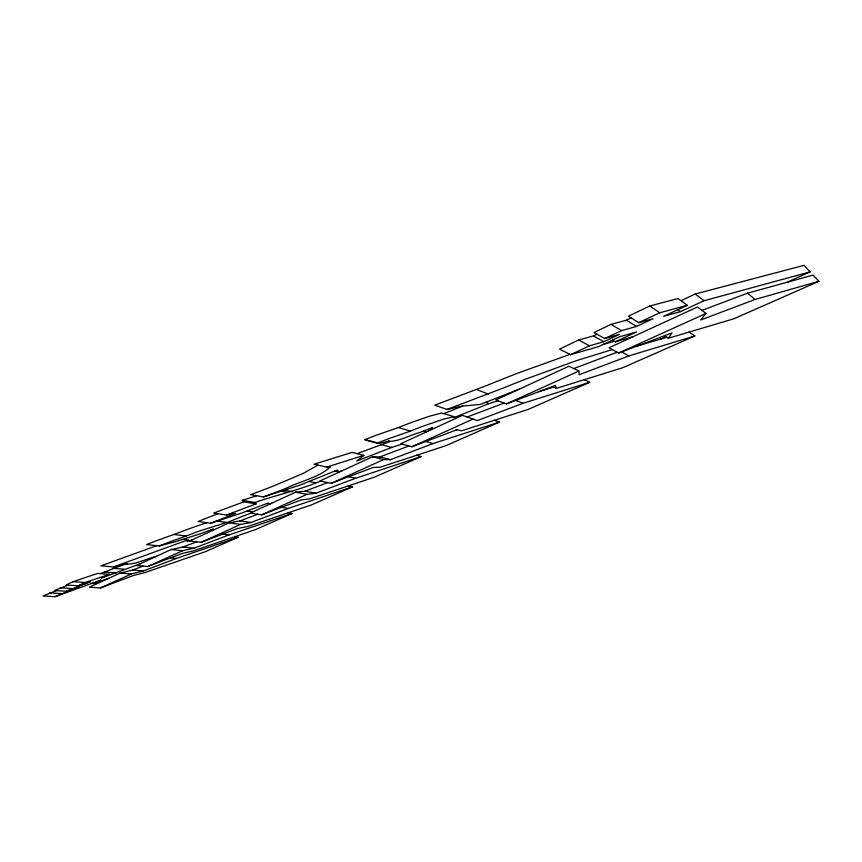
<?xml version="1.0" encoding="UTF-8"?>
<svg xmlns="http://www.w3.org/2000/svg" width="862" height="862" viewBox="0 0 862 862"><rect width="100%" height="100%" fill="white"/><g stroke="black" fill="none" stroke-linecap="round" stroke-linejoin="round"><path stroke-width="1.29" d="M184.36 539.386L187.97 539.817L187.011 541.648L191.623 540.108M664.43 335.749L668.362 338.249L671.994 332.894L618.614 353.043L609.046 347.752L697.433 307.023L706.043 313.412L700.644 319.985L754.94 299.502L818.9 281.303L813.092 275.086L747.602 293.166L701.959 310.385M317.981 465.135L303.047 473.453L273.62 485.92A103.602 10.818 -19.9 0 1 254.43 493.269L250.67 494.659L263.46 496.921L299.857 485.166L337.387 470.016L338.809 471.837L342.009 470.803M428.371 431.011L432.616 427.487A57.689 5.883 -20.6 0 1 419.751 432.455C409.331 435.353 398.934 441.689 388.008 441.366M263.46 496.921L267.166 495.553A106.209 10.678 -20 0 0 286.098 488.301C299.642 481.492 320.427 476.934 330.265 466.848A30.73 2.995 -20.1 0 0 326.687 467.107L313.994 464.23L352.008 452.399L363.839 455.362L356.706 461.062L391.704 447.443L402.209 444.113M56.321 590.621L43.1 595.998L55.071 596.655L100.983 580.04L93.376 583.563L91.113 583.402M68.066 585.115L54.446 590.513L66.482 591.235L79.282 586.871L55.071 596.655M139.87 563.953L101.36 578.036L109.334 574.318L97.654 573.402L73.044 581.688L66.137 584.986L78.226 585.783L90.639 581.559L66.482 591.235M596.967 334.219L593.412 335.911L578.639 339.984L559.546 349.121L570.547 354.67L598.325 346.707L619.735 336.74L636.652 331.945L615.285 341.848L612.354 340.178M631.232 317.916L626.405 320.211L611.083 324.36L593.983 332.527L604.65 338.55L619.584 334.359L603.831 341.718L589.457 345.802L570.547 354.67M680.991 300.719L695.214 294.017L804.02 265.345L810.118 271.886L704.017 300.752L680.43 311.678L663.611 316.322L687.273 305.299L678.017 298.543L649.743 305.999L628.463 316.171L638.742 322.657L653.051 318.714L636.479 326.461L621.577 330.609L604.65 338.55M100.261 573.607L124.925 564.222M78.226 585.783L85.176 582.518L109.334 574.318M638.742 322.657L659.786 312.777L687.273 305.299M143.038 566.097L132.662 570.03L120.152 573.036L89.368 587.227L100.477 587.949L133.136 575.579L144.719 572.648L205.404 551.658L238.149 537.231L234.55 536.767M196.687 541.821L183.035 546.982L171.215 549.514L136.476 565.515L147.747 566.517L182.324 553.426L193.25 550.926L255.432 529.613L292.035 513.483L288.113 512.847M257.716 514.226L240.035 520.907L229.195 522.792L189.705 540.991L201.072 542.338L237.804 528.438L247.814 526.499L311.419 504.938L352.601 486.793L348.313 485.899M327.743 482.591L305.051 491.168L295.612 492.191L250.314 513.062L261.703 514.851L300.892 500.035L309.62 498.829L374.496 477.139L421.195 456.569L416.508 455.308M499.497 422.057L433.101 443.564L390.561 459.64L379.894 456.935L372.438 456.785L319.953 480.974L331.256 483.323L373.224 467.452L380.196 467.236L446.117 445.589L499.497 422.057L494.4 420.279M100.477 587.949L131.369 573.941L143.458 570.935L176.451 558.447L238.149 537.231M147.747 566.517L182.55 550.732L193.928 548.2L228.893 534.968L292.035 513.483M201.072 542.338L240.595 524.419L250.961 522.512L288.123 508.451L352.601 486.793M261.703 514.851L306.969 494.335L315.912 493.258L355.586 478.259L421.195 456.569M331.256 483.323L383.601 459.586L390.561 459.64M473.066 419.029L462.344 415.355L400.798 443.714L411.842 446.785L473.066 419.029L477.257 420.602L523.094 403.276L589.727 382.297L584.253 379.7M578.908 371.048L568.963 366.231L495.812 399.936L506.317 403.955L578.908 371.048L579.156 374.711L628.861 355.931L694.858 335.964L689.115 332.085M618.614 353.043L706.043 313.412M660.648 339.089L665.938 336.708M786.984 282.294L810.118 271.886M589.727 382.297L528.115 409.45L461.569 430.817L457.032 429.707L411.842 446.785M694.858 335.964L622.946 367.654L556.41 388.363L552.327 386.575M818.9 281.303L733.864 318.778L668.362 338.249M519.096 389.204L480.339 404.429L462.021 406.131L447.066 409.428L434.739 405.194L487.849 385.077A144.988 14.708 -21 0 1 517.89 373.117L569.987 354.39M447.066 409.428L502.395 388.374A147.855 14.277 -21 0 1 525.066 379.366L576.559 360.596L612.332 349.573M444.447 413.404L462.722 406.067M498.117 400.819L488.948 403.631L453.821 417.682A17.725 1.767 -20.6 0 0 454.285 416.702L441.624 413.017L429.502 416.217L411.842 422.348A54.349 5.571 -20.6 0 0 398.438 427.541L378.116 434.577A66.105 6.745 -20.4 0 0 365.003 439.577A24.395 2.586 -20.5 0 0 365.391 439.986L377.901 443.37A22.197 2.252 -20.5 0 0 379.269 443.38L389.355 440.967A17.736 1.767 -20.5 0 0 389.236 441.71M173.014 542.273L159.481 545.958L146.486 544.568A60.028 5.258 -19.7 0 1 162.228 538.653L177.216 533.266A48.908 4.332 -19.8 0 1 189.198 528.751L200.544 524.786A29.34 2.629 -19.8 0 1 207.02 522.717M226.889 522.577L250.702 513.127M159.179 545.969A61.514 5.194 -19.8 0 1 174.717 540.118L189.478 534.796A50.319 4.288 -19.9 0 1 199.585 530.97L226.695 522.437A11.055 0.959 -19.9 0 1 226.76 522.447M217.806 513.72L198.141 521.478L210.684 523.234L241.813 513.009L267.759 503.16L269.774 503.839L271.67 503.214M210.684 523.234L235.822 513.343L226.394 515.013L213.701 513.105L243.763 501.824L256.046 503.893L254.915 502.46L242.341 500.326L243.763 501.824M357.03 453.649L389.344 441.732M254.915 502.46C276.885 494.885 299.168 490.133 320.589 481.104M467.193 417.014L504.065 403.093M506.317 403.955L555.268 385.465L556.41 388.363M379.894 456.935L408.911 445.966M573.801 368.57L617.127 352.213M226.394 515.013L256.046 503.893M156.636 545.689L100.886 565.86L113.525 566.948L127.005 563.522A27.25 2.274 -19.7 0 0 127.059 564.427M187.97 539.817L113.525 566.948M93.376 583.563L108.634 578.348M156.572 556.259C145.958 558.91 135.539 564.718 124.408 564.179M454.263 416.712L443.758 419.061L423.608 426A55.448 5.431 -20.6 0 0 410.409 431.108L390.486 438.058A67.398 6.573 -20.5 0 0 377.578 442.982L365.003 439.577M242.341 500.326L256.714 495.725M455.782 430.181L457.162 429.739M326.709 467.107L363.839 455.362M538.631 391.747L553.576 387.124M637.19 346.028L666.811 337.268M603.174 344.455L614.283 341.277M615.285 341.848L632.719 336.848M173.219 542.349L200.329 533.815A52.453 4.655 -19.8 0 0 210.22 530.076L213.248 528.88L213.517 530.022M49.587 592.894L61.59 593.595M72.139 589.306L73.852 589.403M60.124 587.798L72.192 588.552M73.044 581.688L85.176 582.518M83.291 584.059L85.036 584.177M120.152 573.036L131.369 573.941M104.862 572.056L116.241 572.971M112.89 568.273L124.3 569.232M132.662 570.03L143.458 570.935M170.611 557.865L176.451 558.447M171.215 549.514L182.55 550.732M183.035 546.982L193.928 548.2M174.102 534.494L186.386 536.013M222.687 534.16L228.893 534.968M210.468 529.968L212.914 530.292M217.235 521.079L226.695 522.437M229.195 522.792L240.595 524.419M240.035 520.907L250.961 522.512M247.232 510.95L252.932 511.856M281.551 507.341L288.123 508.451M267.155 503.397L269.774 503.839M281.281 491.168L286.615 492.17M284.374 490.166L292.52 491.706M295.612 492.191L306.969 494.335M305.051 491.168L315.912 493.258M309.102 481.438L315.514 482.752M348.668 476.74L355.586 478.259M334.995 470.986L338.809 471.837M329.553 466.687L330.265 466.848M372.438 456.785L383.601 459.586M380.627 444.447L391.704 447.443M425.903 441.473L433.101 443.564M398.438 427.541L410.409 431.108M423.414 431.075L426.324 431.959M485.489 402.338L488.948 403.631M476.891 389.656L488.463 394.128M515.756 400.388L523.094 403.276M578.639 339.984L589.457 345.802M593.412 335.911L603.831 341.718M621.631 351.901L628.861 355.931M611.083 324.36L621.577 330.609M626.405 320.211L636.479 326.461M649.743 305.999L659.786 312.777M677.715 309.76L680.43 311.678M695.214 294.017L704.017 300.752M747.602 293.166L754.94 299.502M377.89 443.37A22.347 2.263 -20.5 0 1 377.578 442.982M366.716 440.04A24.211 2.564 -20.5 0 1 365.391 439.986"/></g></svg>
